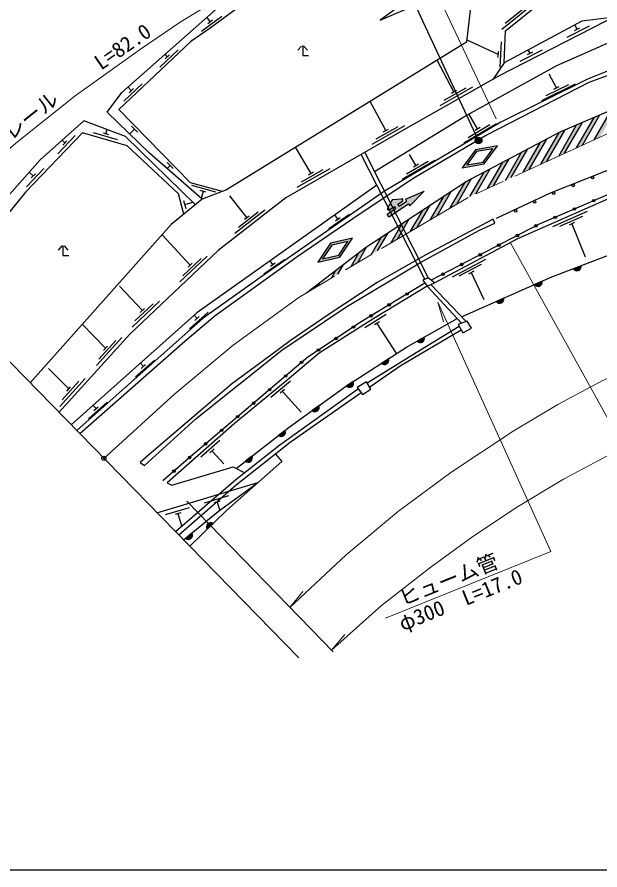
# Model space of a CAD drawing. Units: millimetres at full size, sheet at 1:1000; details may follow other scales. Extents: x 40000 to 680000, y 20000 to 380000.
# Drawn here: x 275522 to 345040, y 205000 to 306673 of the extents above; entities that cross this region are included whole.
import ezdxf
from ezdxf.enums import TextEntityAlignment as Align

# ---------------------------------------------------------------- set-up
doc = ezdxf.new("R2010")
doc.units = ezdxf.units.MM
doc.header["$LTSCALE"] = 1000
doc.header["$PDMODE"] = 32
doc.header["$PDSIZE"] = 500
doc.linetypes.add('CHAIN', pattern=[18.5, 12, -1.5, 3.5, -1.5])
for name, color, linetype, lineweight in [('M-BGD', 7, 'Continuous', 25), ('M-BMK', 2, 'CHAIN', 13), ('M-BMK-OTRS', 5, 'Continuous', 25), ('M-STR-HTXT', 7, 'Continuous', 13), ('M-STR-STRC', 7, 'Continuous', 25), ('M-TTL-BAND', 7, 'Continuous', 25)]:
    doc.layers.add(name, color=color, linetype=linetype, lineweight=lineweight)
doc.layers.add('M-OTRS', color=6, linetype='Continuous')
doc.styles.add('ＭＳ ゴシック', font='')
doc.styles.get('ＭＳ ゴシック').set_extended_font_data('MS Gothic')

msp = doc.modelspace()

# ---------------------------------------------------------------- hatches: boundary and pattern name
at = {"layer": 'M-BGD'}
for points in [[(341867, 276670, 0.82183), (342791, 277026)], [(337240, 274777, 0.82183), (338147, 275176)], [(332664, 272763, 0.82183), (333571, 273162)], [(323232, 268029, 0.82183), (324094, 268517)], [(318988, 265389, 0.82183), (319820, 265926)], [(314787, 262677, 0.82183), (315620, 263214)], [(310724, 259763, 0.82183), (311528, 260341)], [(306700, 256797, 0.82183), (307482, 257405)], [(302753, 253728, 0.82183), (303535, 254336)], [(298893, 246303, 0.82183), (298184, 245610)], [(295613, 244502, 0.82183), (296381, 245128)]]:
    msp.add_hatch(color=256, dxfattribs=at).paths.add_polyline_path(points)
at = {"layer": 'M-STR-STRC'}
for points in [[(347093, 295891), (346403, 295595), (344352, 292043), (345058, 292366)], [(342235, 291076), (342941, 291398), (345023, 295004), (344332, 294709)], [(342952, 294118), (342262, 293823), (340117, 290108), (340823, 290430)], [(340882, 293232), (340289, 292978), (340183, 292922), (338000, 289140), (338706, 289463)], [(330909, 292168, 0.41421), (330356, 292291, 0.41421), (330234, 291739, 1)], [(338689, 292135), (337942, 291741), (335882, 288172), (336588, 288495)], [(336448, 290953), (335701, 290559), (333765, 287205), (334470, 287527)], [(334207, 289772), (333460, 289378), (331647, 286237), (332353, 286559)], [(331966, 288590), (331219, 288196), (329529, 285269), (330235, 285592)], [(329725, 287408), (329078, 287067), (328966, 286994), (327189, 283915), (327977, 284380)], [(320549, 284105), (320703, 283877), (319654, 283170), (319876, 282840), (322207, 284411), (322361, 284183), (324084, 285916), (321832, 284969), (321985, 284741), (321090, 284138), (320936, 284366), (321492, 284740, 0.77336), (321395, 285014), (320282, 284920), (319717, 283886, 0.78564), (319933, 283690)], [(327293, 285896), (326457, 285347), (324826, 282523), (325614, 282987)], [(324784, 284250), (323947, 283701), (322463, 281130), (323251, 281594)], [(320100, 279737), (320888, 280202), (322274, 282603), (321438, 282054)], [(317737, 278345), (318525, 278809), (319765, 280957), (318929, 280408)], [(315374, 276952), (316162, 277416), (317256, 279310), (317093, 279203), (316342, 278629)], [(314479, 277201), (313547, 276487), (313011, 275559), (313799, 276023)], [(310752, 274346), (310648, 274166), (311436, 274631), (311684, 275060)]]:
    msp.add_hatch(color=256, dxfattribs=at).paths.add_polyline_path(points)
h = msp.add_hatch(color=256, dxfattribs=at)
h.paths.add_polyline_path([(331249, 289164), (332833, 291341), (330184, 290857), (328600, 288680)])
h.paths.add_polyline_path([(329170, 289038), (330328, 290629), (332263, 290983), (331105, 289392)], flags=16)
h = msp.add_hatch(color=256, dxfattribs=at)
h.paths.add_polyline_path([(314036, 278061), (315531, 280300), (312904, 279710), (311409, 277471)])
h.paths.add_polyline_path([(311963, 277852), (313056, 279488), (314976, 279919), (313883, 278283)], flags=16)

# ---------------------------------------------------------------- linework, layer by layer
at = {"layer": 'M-BGD'}
for p, q in [((333338, 305232), (336838, 308060)), ((333733, 305937), (336067, 307822)), ((297527, 304993), (299942, 306772)), ((298557, 306124), (298161, 306661)), ((298275, 305916), (298839, 306331)), ((341129, 304274), (343801, 305639)), ((342017, 305065), (342640, 305383)), ((342328, 305224), (342054, 305761)), ((309458, 303220), (309020, 302730)), ((309736, 303220), (310174, 302730)), ((332920, 302215), (329141, 303957)), ((333158, 300704), (333282, 303701)), ((292571, 300696), (294755, 302752)), ((293458, 301942), (293171, 302247)), ((293203, 301702), (293713, 302182)), ((332906, 301865), (332935, 302564)), ((335508, 301401), (338179, 302766)), ((336395, 302191), (337018, 302510)), ((336707, 302351), (336496, 302763)), ((327626, 297770), (325607, 301516)), ((339855, 298245), (338982, 299881)), ((288277, 296651), (290461, 298708)), ((289163, 297898), (288749, 298337)), ((288908, 297658), (289418, 298138)), ((325966, 296136), (329879, 298359)), ((326470, 296768), (329078, 298250)), ((327321, 297597), (327930, 297942)), ((338104, 296709), (342138, 298705)), ((338644, 297311), (341332, 298641)), ((339541, 298090), (340169, 298400)), ((319507, 293147), (317622, 296612)), ((330450, 293355), (329416, 295134)), ((328820, 291692), (332692, 293986)), ((329312, 292333), (331893, 293862)), ((284587, 292902), (287467, 292063)), ((285775, 292869), (286447, 292673)), ((286111, 292771), (286251, 293250)), ((289539, 293327), (288959, 292739)), ((289888, 292970), (289189, 293685)), ((317855, 291506), (321757, 293748)), ((318356, 292140), (320958, 293634)), ((319204, 292973), (319811, 293322)), ((330149, 293177), (330751, 293534)), ((280395, 290377), (282468, 292546)), ((281215, 291668), (280889, 291979)), ((280973, 291415), (281456, 291922)), ((310597, 288030), (308732, 291151)), ((324147, 275420), (316578, 290296)), ((316990, 290532), (324552, 275596)), ((323098, 288999), (322334, 290290)), ((293781, 288984), (293426, 288614)), ((294130, 288626), (293432, 289342)), ((321469, 287336), (325340, 289630)), ((321961, 287976), (324542, 289506)), ((322797, 288821), (323400, 289178)), ((276645, 286451), (278717, 288620)), ((277464, 287743), (276987, 288199)), ((277222, 287490), (277706, 287996)), ((308945, 286389), (312847, 288630)), ((309446, 287022), (312047, 288517)), ((310294, 287855), (310901, 288204)), ((299240, 285797), (296348, 286598)), ((298051, 285815), (297377, 286002)), ((297714, 285908), (297479, 285059)), ((295379, 284806), (295648, 283843)), ((302921, 282781), (300895, 285373)), ((295514, 284325), (296471, 284592)), ((301515, 280925), (305064, 283691)), ((301922, 281622), (304289, 283466)), ((302645, 282566), (303197, 282996)), ((312722, 281471), (315184, 283186)), ((313782, 282575), (313421, 283093)), ((313494, 282375), (314069, 282775)), ((343515, 283477), (339395, 281667)), ((342949, 282900), (340202, 281694)), ((342017, 282163), (341376, 281882)), ((341697, 282023), (343284, 278103)), ((296168, 277078), (292811, 280718)), ((280864, 279391), (280425, 278902)), ((281141, 279391), (281580, 278902)), ((294944, 275097), (298216, 278186)), ((295283, 275830), (297464, 277890)), ((304965, 276067), (307427, 277782)), ((306024, 277171), (305707, 277626)), ((331397, 277790), (327422, 275681)), ((295913, 276838), (296422, 277318)), ((305737, 276971), (306312, 277371)), ((330875, 277173), (328225, 275768)), ((342791, 277026), (341867, 276670)), ((330000, 276369), (329381, 276042)), ((329690, 276205), (331184, 272998)), ((290466, 271694), (287735, 274603)), ((328540, 270168), (324439, 274594)), ((324870, 274799), (329085, 270378)), ((338147, 275176), (337240, 274777)), ((289242, 269714), (292514, 272803)), ((289582, 270447), (291763, 272506)), ((333571, 273162), (332664, 272763)), ((290212, 271454), (290721, 271935)), ((296080, 269505), (298320, 271501)), ((297001, 270727), (296636, 271137)), ((296739, 270494), (297262, 270960)), ((319543, 271216), (317008, 269613)), ((286070, 267192), (283307, 270070)), ((318731, 270348), (318140, 269974)), ((318436, 270161), (320761, 266533)), ((285005, 265121), (288024, 268458)), ((324094, 268517), (323232, 268029)), ((285286, 265878), (287298, 268103)), ((285835, 266932), (286304, 267451)), ((289664, 263790), (291904, 265786)), ((290584, 265012), (290228, 265412)), ((319820, 265926), (318988, 265389)), ((281679, 262338), (279287, 264770)), ((290323, 264779), (290845, 265245)), ((280615, 260267), (283634, 263604)), ((280895, 261025), (282908, 263250)), ((281444, 262079), (281914, 262598)), ((308116, 263252), (305807, 261336)), ((315620, 263214), (314787, 262677)), ((307422, 262287), (306884, 261840)), ((307153, 262063), (309403, 259586)), ((284026, 258769), (286266, 260764)), ((284946, 259990), (284598, 260382)), ((311528, 260341), (310724, 259763)), ((284685, 259758), (285208, 260223)), ((307482, 257405), (306700, 256797)), ((299702, 256180), (297447, 254202)), ((299035, 255196), (298509, 254735)), ((298772, 254965), (300173, 253396)), ((303535, 254336), (302753, 253728)), ((292211, 247577), (304244, 251176)), ((300727, 249582), (297853, 248722)), ((296064, 248187), (293190, 247327)), ((299711, 248965), (299040, 248764)), ((299376, 248865), (299690, 247815)), ((295049, 247570), (294378, 247369)), ((294713, 247470), (295163, 245952)), ((298184, 245610), (298893, 246303)), ((296381, 245128), (295613, 244502))]:
    msp.add_line(p, q, dxfattribs=at)
for points in [[(297606, 284947), (291330, 290453), (286276, 295328), (288009, 297682), (306087, 313672), (325755, 324521), (333277, 327810)], [(334071, 327311), (319555, 320263), (309151, 313180), (298541, 305364), (296252, 303747), (287674, 295668), (296184, 286957), (300005, 285899)], [(349435, 314910), (338598, 314830), (334285, 313319), (330421, 313251), (329263, 319438), (327050, 319595), (319667, 316955), (325576, 317815), (327838, 318557), (329381, 312550), (325013, 310831), (318833, 306306), (324326, 308636), (328362, 311083), (329979, 311010), (329107, 303666), (300502, 286096), (297606, 284947), (293901, 281939), (277070, 263083)], [(333615, 301208), (333774, 305023), (338034, 308466), (349856, 312865)], [(355336, 312032), (351435, 308870), (345758, 306175), (332960, 299634), (321652, 293210), (307584, 285130), (299497, 278827), (288973, 268890), (280522, 259548)], [(358049, 310521), (355136, 307994), (352424, 306203), (349611, 304948), (350331, 301986), (343573, 299274), (333208, 294146), (319343, 285929), (304470, 275569), (297710, 270788), (282647, 257371)], [(358049, 310521), (358441, 310199), (356299, 308196), (354065, 306606), (350302, 304694), (350929, 301499), (343719, 298865), (331594, 292618), (322838, 287475), (316331, 283128), (309058, 278167), (299137, 271064), (295521, 268012), (283015, 256995)], [(318136, 288269), (328794, 294792), (339884, 300913), (347018, 304039), (346444, 306501)], [(346787, 306663), (342866, 306199), (333615, 301208), (332257, 299234)], [(309597, 303264), (309597, 302089), (310276, 302089)], [(394939, 297828), (378151, 295110), (359565, 290769), (348168, 286446), (337773, 281967), (324926, 275299)], [(325300, 275003), (335238, 280273), (346253, 285110), (357395, 289655), (369629, 292759), (382728, 295360), (395161, 297428)], [(296788, 284283), (288446, 292429), (283478, 294286), (278280, 289654), (270342, 280718), (265374, 275060)], [(295431, 283181), (294760, 285588), (288662, 291313), (283313, 292870), (276545, 285786), (266698, 273704)], [(359876, 293268), (349825, 289948), (339113, 285671), (332655, 282656)], [(328541, 270948), (339306, 275687), (350817, 280109), (365939, 284689), (380875, 288649), (389418, 290468), (388924, 287047)], [(318435, 286647), (296960, 271427), (281986, 258049)], [(281002, 279436), (281002, 278260), (281681, 278260)], [(324171, 274954), (316558, 270337), (310204, 266142), (305462, 262101), (295973, 254056), (292912, 251386)], [(324439, 274594), (318086, 270719), (311572, 266600), (307480, 263191), (301426, 258168), (293412, 251143)], [(301655, 252874), (307976, 257789), (314705, 262623), (321985, 267323), (328014, 270736)], [(317280, 263049), (323134, 266693), (328247, 269828)], [(328507, 269329), (321218, 265060), (317580, 262558)], [(316233, 262344), (306864, 255635), (301620, 251503), (294421, 245314)], [(316582, 261861), (308113, 255961), (301668, 250850), (294817, 244908)], [(306348, 254562), (307082, 253683), (300489, 247861), (296110, 243585)], [(293412, 251143), (293986, 250863), (301301, 253063), (302671, 252331)], [(304039, 250996), (299566, 247724), (295391, 244321)]]:
    msp.add_lwpolyline(points, dxfattribs=at)
for points in [[(290222, 253572), (290739, 253219), (296827, 258777), (307113, 266982), (314737, 272092), (323557, 277366), (330595, 281225), (332487, 282119), (332304, 282598), (324259, 278337), (318452, 275016), (312611, 271188), (308111, 268067), (304701, 265555), (301118, 262904), (297464, 259817), (291519, 254735)], [(323903, 275314), (324439, 274594), (325300, 275003), (324552, 275596)], [(328148, 270018), (328668, 269021), (329729, 269576), (329223, 270431)], [(316104, 262524), (316723, 261666), (317730, 262312), (317191, 263195)]]:
    msp.add_lwpolyline(points, close=True, dxfattribs=at)
for centre in [(341845, 286601), (344166, 287527), (339523, 285674), (337249, 284636), (344294, 284777), (334984, 283578), (341998, 283788), (339703, 282798), (337419, 281783), (335200, 280632), (332981, 279480), (330762, 278328), (328543, 277177), (326324, 276025), (322033, 273658), (319896, 272361), (317758, 271065), (315643, 269733), (313557, 268356), (311470, 266978), (309456, 265505), (307553, 263883), (305651, 262262), (303744, 260645), (301837, 259028), (299930, 257411), (298023, 255795), (296116, 254178), (294231, 252537)]:
    msp.add_circle(centre, 150, dxfattribs=at)
for centre, start, end in [((342294, 276939), 212.18716, 9.84535), ((337654, 275066), 214.92648, 12.58467), ((333078, 273052), 214.92648, 12.58467), ((323615, 268358), 220.68046, 18.33865), ((319351, 265739), 224.01733, 21.67552), ((315150, 263027), 224.01733, 21.67552), ((311069, 260132), 226.86384, 24.52203), ((307031, 257178), 229.03986, 26.69805), ((303084, 254109), 229.03986, 26.69805), ((298607, 245886), 55.48947, 213.14766), ((295935, 244891), 230.35594, 28.01413)]:
    msp.add_arc(centre, 505, start, end, dxfattribs=at)
at = {"layer": 'M-BMK'}
msp.add_lwpolyline([(569656, 274342), (535390, 282574), (511137, 288317), (472281, 297503), (437029, 304392), (429799, 305090), (411401, 305509), (402450, 305190), (389042, 303710), (380470, 302371), (365292, 299007), (352860, 295324), (345818, 292713), (329334, 285180), (309110, 273260), (301299, 267578), (294325, 261763), (285875, 254066)], dxfattribs=at)
at = {"layer": 'M-BMK-OTRS'}
msp.add_line((260880, 279662), (309109, 230272), dxfattribs=at)
at = {"layer": 'M-OTRS'}
msp.add_point((285875, 254066), dxfattribs=at)
at = {"layer": 'M-STR-HTXT'}
for p, q in [((332666, 294554), (320924, 319530)), ((346852, 257241), (334362, 279748)), ((325696, 272684), (326388, 270329)), ((295752, 248977), (313221, 230998)), ((308073, 236297), (309615, 238207)), ((313025, 231200), (314608, 233077))]:
    msp.add_line(p, q, dxfattribs=at)
for points in [[(261518, 279009), (269013, 286163), (275386, 291642), (282459, 297274), (290247, 302836), (294970, 306077), (301160, 309884), (307811, 313719), (313486, 316692), (322294, 320891), (332020, 324838), (341389, 328195)], [(308073, 236297), (314787, 242575), (321024, 247762), (327238, 252380), (334702, 257317), (340026, 260487), (345052, 263178), (351534, 266278), (357917, 269088), (363046, 271015), (368213, 272801), (373723, 274459), (381968, 276488), (388973, 277855), (396469, 278950)], [(319461, 235024), (339174, 242949), (325696, 272684)], [(313025, 231200), (318975, 236531), (324900, 241147), (329989, 244843), (335189, 248270), (340709, 251572), (346832, 254851), (353166, 257919), (359190, 260507), (366202, 263118), (374148, 265649), (383149, 267956), (391370, 269496), (396973, 270384)]]:
    msp.add_lwpolyline(points, dxfattribs=at)
at = {"layer": 'M-STR-STRC'}
for p, q in [((330571, 291954), (311288, 333299)), ((342941, 291398), (345023, 295004)), ((344352, 292043), (346403, 295595)), ((340823, 290430), (342952, 294118)), ((342235, 291076), (344332, 294709)), ((338000, 289140), (340183, 292922)), ((338706, 289463), (340882, 293232)), ((340117, 290108), (342262, 293823)), ((336588, 288495), (338689, 292135)), ((334470, 287527), (336448, 290953)), ((335882, 288172), (337942, 291741)), ((332353, 286559), (334207, 289772)), ((333765, 287205), (335701, 290559)), ((331647, 286237), (333460, 289378)), ((329529, 285269), (331219, 288196)), ((330235, 285592), (331966, 288590)), ((327189, 283915), (328966, 286994)), ((327977, 284380), (329725, 287408)), ((321832, 284969), (324084, 285916)), ((324084, 285916), (322361, 284183)), ((325614, 282987), (327293, 285896)), ((320282, 284920), (319717, 283886)), ((320282, 284920), (321395, 285014)), ((320936, 284366), (321492, 284740)), ((321090, 284138), (321985, 284741)), ((321832, 284969), (321985, 284741)), ((324826, 282523), (326457, 285347)), ((319654, 283170), (320703, 283877)), ((319876, 282840), (322207, 284411)), ((319933, 283690), (320549, 284105)), ((320703, 283877), (320549, 284105)), ((321090, 284138), (320936, 284366)), ((322207, 284411), (322361, 284183)), ((322463, 281130), (323947, 283701)), ((323251, 281594), (324784, 284250)), ((319876, 282840), (319654, 283170)), ((320100, 279737), (321438, 282054)), ((320888, 280202), (322274, 282603)), ((318525, 278809), (319765, 280957)), ((317737, 278345), (318929, 280408)), ((315374, 276952), (316342, 278629)), ((316162, 277416), (317256, 279310)), ((313799, 276023), (314479, 277201)), ((313011, 275559), (313547, 276487)), ((311436, 274631), (311684, 275060)), ((310648, 274166), (310752, 274346))]:
    msp.add_line(p, q, dxfattribs=at)
msp.add_lwpolyline([(310082, 273832), (317093, 279203), (329078, 287067), (340289, 292978), (352920, 298384), (364636, 301622), (361087, 297761)], dxfattribs=at)
for points in [[(330184, 290857), (328600, 288680), (331249, 289164), (332833, 291341)], [(330328, 290629), (329170, 289038), (331105, 289392), (332263, 290983)], [(312904, 279710), (311409, 277471), (314036, 278061), (315531, 280300)], [(313056, 279488), (311963, 277852), (313883, 278283), (314976, 279919)]]:
    msp.add_lwpolyline(points, close=True, dxfattribs=at)
msp.add_circle((330571, 291954), 400, dxfattribs=at)
for centre, start, end in [((321408, 284865), 303.97328, 94.84145), ((319849, 283814), 151.35462, 303.97328)]:
    msp.add_arc(centre, 150, start, end, dxfattribs=at)
at = {"layer": 'M-TTL-BAND'}
msp.add_line((40000, 205000), (579000, 205000), dxfattribs=at)

# ---------------------------------------------------------------- texts
at = {"layer": 'M-STR-HTXT', "style": 'ＭＳ ゴシック'}
for s, rotation, p in [('L=82.0', 34.463, (285855, 299821)), ('ガードレール', 38.527, (269281, 286781)), ('ヒューム管', 21.903, (321709, 235927)), ('φ300\u3000L=17.0', 21.903, (321709, 232927))]:
    msp.add_text(s, height=1833, rotation=rotation, dxfattribs=at).set_placement(p, align=Align.BOTTOM_LEFT)

doc.saveas('drawing.dxf')
